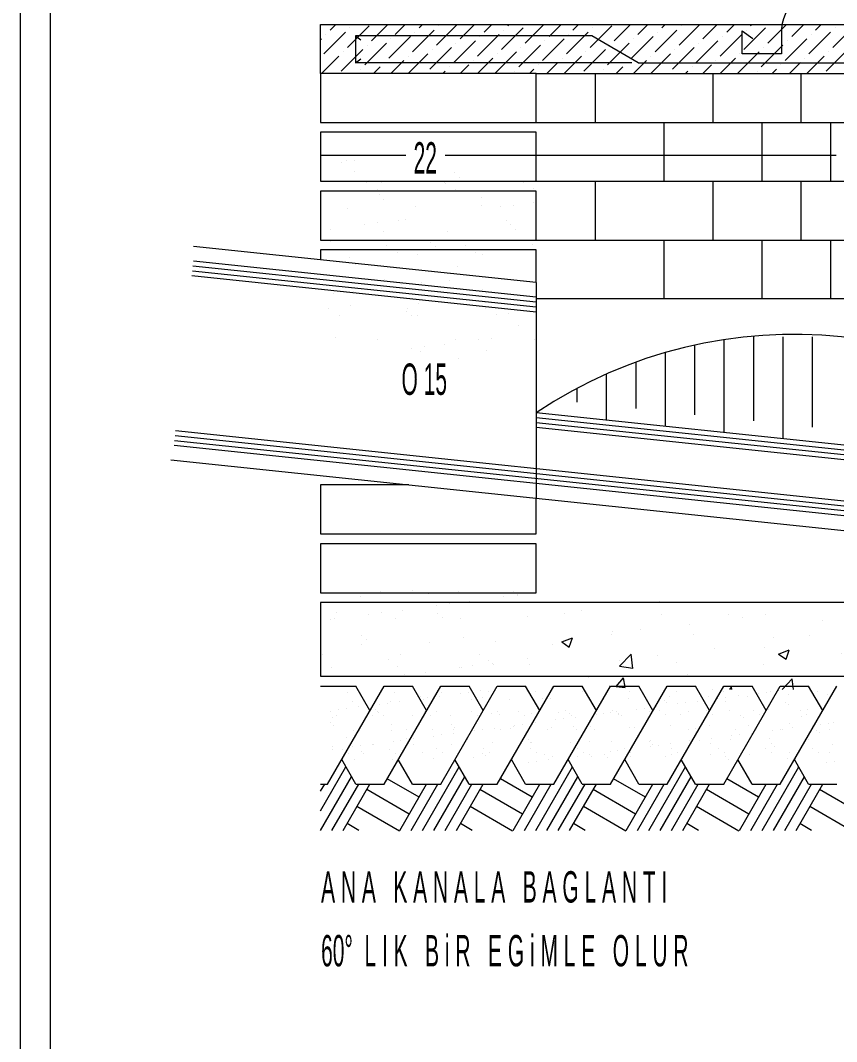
# Model space of a CAD drawing. Header units: millimetres. Extents: x 35860 to 71103, y -11298 to -8385.
# Drawn here: x 67960 to 68366, y -10790 to -10282 of the extents above; entities that cross this region are included whole.
import ezdxf

# ---------------------------------------------------------------- set-up
doc = ezdxf.new("R2010")
doc.units = ezdxf.units.MM
doc.header["$MEASUREMENT"] = 0
doc.layers.get('0').update_dxf_attribs({"lineweight": 15})
doc.layers.add('02', color=2, linetype='Continuous', lineweight=20)

# ---------------------------------------------------------------- blocks, each defined once
blk = doc.blocks.new('*X544')
at = {"color": 0}
for p, q in [((154.5287, 80.1928), (154.5287, 80.1928)), ((153.0771, 80.1817), (153.0771, 80.1817)), ((153.1298, 80.167), (153.1298, 80.167)), ((153.264, 80.1821), (153.264, 80.1821)), ((153.3652, 80.1556), (153.3652, 80.1556)), ((153.3698, 80.165), (153.3698, 80.165)), ((153.3809, 80.1548), (153.3809, 80.1548)), ((153.3965, 80.1598), (153.3965, 80.1598)), ((153.4452, 80.1662), (153.4452, 80.1662)), ((153.4508, 80.1824), (153.4508, 80.1824)), ((153.5267, 80.1769), (153.5267, 80.1769)), ((153.558, 80.181), (153.558, 80.181)), ((153.5695, 80.152), (153.5695, 80.152)), ((153.6067, 80.1874), (153.6067, 80.1874)), ((153.6135, 80.1597), (153.6135, 80.1597)), ((153.6377, 80.1828), (153.6377, 80.1828)), ((153.723, 80.1513), (153.723, 80.1513)), ((153.8245, 80.1831), (153.8245, 80.1831)), ((153.8536, 80.1576), (153.8536, 80.1576)), ((153.8851, 80.1571), (153.8851, 80.1571)), ((154.0114, 80.1834), (154.0114, 80.1834)), ((154.0421, 80.1591), (154.0421, 80.1591)), ((154.0972, 80.1523), (154.0972, 80.1523)), ((154.1956, 80.1584), (154.1956, 80.1584)), ((154.1982, 80.1838), (154.1982, 80.1838)), ((154.3577, 80.1642), (154.3577, 80.1642)), ((154.3851, 80.1841), (154.3851, 80.1841)), ((154.5147, 80.1662), (154.5147, 80.1662)), ((154.5511, 80.1564), (154.5511, 80.1564)), ((154.5719, 80.1845), (154.5719, 80.1845)), ((154.5823, 80.1605), (154.5823, 80.1605)), ((154.6311, 80.1669), (154.6311, 80.1669)), ((154.6682, 80.1655), (154.6682, 80.1655)), ((154.7126, 80.1777), (154.7126, 80.1777)), ((154.7438, 80.1818), (154.7438, 80.1818)), ((154.7588, 80.1848), (154.7588, 80.1848)), ((154.7926, 80.1882), (154.7926, 80.1882)), ((154.8303, 80.1713), (154.8303, 80.1713)), ((154.9456, 80.1851), (154.9456, 80.1851)), ((154.9873, 80.1733), (154.9873, 80.1733)), ((155.0124, 80.1854), (155.0124, 80.1854)), ((153.0422, 80.1131), (153.0422, 80.1131)), ((153.0734, 80.1172), (153.0734, 80.1172)), ((153.097, 80.1449), (153.097, 80.1449)), ((153.1222, 80.1237), (153.1222, 80.1237)), ((153.1895, 80.1123), (153.1895, 80.1123)), ((153.2037, 80.1344), (153.2037, 80.1344)), ((153.235, 80.1385), (153.235, 80.1385)), ((153.2504, 80.1442), (153.2504, 80.1442)), ((153.2837, 80.1449), (153.2837, 80.1449)), ((153.4125, 80.15), (153.4125, 80.15)), ((153.8646, 80.1475), (153.8646, 80.1475)), ((154.2281, 80.1139), (154.2281, 80.1139)), ((154.2593, 80.118), (154.2593, 80.118)), ((154.3081, 80.1244), (154.3081, 80.1244)), ((154.3373, 80.1502), (154.3373, 80.1502)), ((154.3483, 80.1401), (154.3483, 80.1401)), ((154.3896, 80.1352), (154.3896, 80.1352)), ((154.4208, 80.1393), (154.4208, 80.1393)), ((154.4696, 80.1457), (154.4696, 80.1457)), ((154.5809, 80.1449), (154.5809, 80.1449)), ((154.7529, 80.112), (154.7529, 80.112)), ((154.821, 80.1429), (154.821, 80.1429)), ((154.832, 80.1327), (154.832, 80.1327)), ((154.9064, 80.1112), (154.9064, 80.1112)), ((153.0092, 80.1056), (153.0092, 80.1056)), ((153.016, 80.0828), (153.016, 80.0828)), ((153.0345, 80.0895), (153.0345, 80.0895)), ((153.1781, 80.0886), (153.1781, 80.0886)), ((153.196, 80.106), (153.196, 80.106)), ((153.2005, 80.1022), (153.2005, 80.1022)), ((153.2213, 80.0899), (153.2213, 80.0899)), ((153.3351, 80.0906), (153.3351, 80.0906)), ((153.3829, 80.1063), (153.3829, 80.1063)), ((153.4082, 80.0902), (153.4082, 80.0902)), ((153.4331, 80.107), (153.4331, 80.107)), ((153.4886, 80.0899), (153.4886, 80.0899)), ((153.5697, 80.1067), (153.5697, 80.1067)), ((153.595, 80.0905), (153.595, 80.0905)), ((153.6507, 80.0957), (153.6507, 80.0957)), ((153.6732, 80.1049), (153.6732, 80.1049)), ((153.6842, 80.0948), (153.6842, 80.0948)), ((153.7566, 80.107), (153.7566, 80.107)), ((153.7819, 80.0909), (153.7819, 80.0909)), ((153.8077, 80.0977), (153.8077, 80.0977)), ((153.9051, 80.0714), (153.9051, 80.0714)), ((153.9168, 80.0996), (153.9168, 80.0996)), ((153.9363, 80.0755), (153.9363, 80.0755)), ((153.9434, 80.1073), (153.9434, 80.1073)), ((153.9612, 80.097), (153.9612, 80.097)), ((153.9687, 80.0912), (153.9687, 80.0912)), ((153.9851, 80.0819), (153.9851, 80.0819)), ((154.0666, 80.0926), (154.0666, 80.0926)), ((154.0978, 80.0967), (154.0978, 80.0967)), ((154.1233, 80.1029), (154.1233, 80.1029)), ((154.1303, 80.1077), (154.1303, 80.1077)), ((154.1466, 80.1032), (154.1466, 80.1032)), ((154.1556, 80.0916), (154.1556, 80.0916)), ((154.1569, 80.0976), (154.1569, 80.0976)), ((154.168, 80.0874), (154.168, 80.0874)), ((154.2803, 80.1049), (154.2803, 80.1049)), ((154.3171, 80.108), (154.3171, 80.108)), ((154.3424, 80.0919), (154.3424, 80.0919)), ((154.4005, 80.0923), (154.4005, 80.0923)), ((154.4338, 80.1041), (154.4338, 80.1041)), ((154.504, 80.1084), (154.504, 80.1084)), ((154.5293, 80.0922), (154.5293, 80.0922)), ((154.5959, 80.11), (154.5959, 80.11)), ((154.6406, 80.0902), (154.6406, 80.0902)), ((154.6517, 80.0801), (154.6517, 80.0801)), ((154.6908, 80.1087), (154.6908, 80.1087)), ((154.7161, 80.0926), (154.7161, 80.0926)), ((154.8777, 80.109), (154.8777, 80.109)), ((154.8842, 80.0849), (154.8842, 80.0849)), ((154.903, 80.0929), (154.903, 80.0929)), ((153.0091, 80.0597), (153.0091, 80.0597)), ((153.0202, 80.0495), (153.0202, 80.0495)), ((153.1007, 80.0293), (153.1007, 80.0293)), ((153.1256, 80.0315), (153.1256, 80.0315)), ((153.2527, 80.0543), (153.2527, 80.0543)), ((153.3124, 80.0318), (153.3124, 80.0318)), ((153.4163, 80.0344), (153.4163, 80.0344)), ((153.4928, 80.0523), (153.4928, 80.0523)), ((153.4993, 80.0322), (153.4993, 80.0322)), ((153.5039, 80.0421), (153.5039, 80.0421)), ((153.5733, 80.0364), (153.5733, 80.0364)), ((153.6133, 80.033), (153.6133, 80.033)), ((153.6621, 80.0394), (153.6621, 80.0394)), ((153.6861, 80.0325), (153.6861, 80.0325)), ((153.7268, 80.0357), (153.7268, 80.0357)), ((153.7364, 80.047), (153.7364, 80.047)), ((153.7436, 80.0501), (153.7436, 80.0501)), ((153.7748, 80.0542), (153.7748, 80.0542)), ((153.8236, 80.0606), (153.8236, 80.0606)), ((153.873, 80.0329), (153.873, 80.0329)), ((153.8889, 80.0415), (153.8889, 80.0415)), ((153.9765, 80.0449), (153.9765, 80.0449)), ((153.9876, 80.0348), (153.9876, 80.0348)), ((154.0459, 80.0435), (154.0459, 80.0435)), ((154.0598, 80.0332), (154.0598, 80.0332)), ((154.1994, 80.0428), (154.1994, 80.0428)), ((154.2202, 80.0396), (154.2202, 80.0396)), ((154.2467, 80.0335), (154.2467, 80.0335)), ((154.3615, 80.0486), (154.3615, 80.0486)), ((154.4335, 80.0339), (154.4335, 80.0339)), ((154.4602, 80.0375), (154.4602, 80.0375)), ((154.5185, 80.0506), (154.5185, 80.0506)), ((154.6204, 80.0342), (154.6204, 80.0342)), ((154.672, 80.0499), (154.672, 80.0499)), ((154.7039, 80.0322), (154.7039, 80.0322)), ((154.7679, 80.0296), (154.7679, 80.0296)), ((154.7992, 80.0337), (154.7992, 80.0337)), ((154.8072, 80.0345), (154.8072, 80.0345)), ((154.8341, 80.0557), (154.8341, 80.0557)), ((154.8479, 80.0401), (154.8479, 80.0401)), ((154.9294, 80.0509), (154.9294, 80.0509)), ((154.944, 80.0302), (154.944, 80.0302)), ((154.9607, 80.055), (154.9607, 80.055)), ((154.9911, 80.0577), (154.9911, 80.0577)), ((154.9941, 80.0349), (154.9941, 80.0349)), ((155.0094, 80.0614), (155.0094, 80.0614)), ((153.0724, 80.0017), (153.0724, 80.0017)), ((153.2542, 80.0285), (153.2542, 80.0285)), ((153.2903, 79.9904), (153.2903, 79.9904)), ((153.3125, 79.9996), (153.3125, 79.9996)), ((153.3235, 79.9895), (153.3235, 79.9895)), ((153.3391, 79.9968), (153.3391, 79.9968)), ((153.4205, 80.0076), (153.4205, 80.0076)), ((153.4518, 80.0117), (153.4518, 80.0117)), ((153.5006, 80.0181), (153.5006, 80.0181)), ((153.5561, 79.9943), (153.5561, 79.9943)), ((153.5821, 80.0288), (153.5821, 80.0288)), ((153.7962, 79.9923), (153.7962, 79.9923)), ((154.2841, 79.9892), (154.2841, 79.9892)), ((154.4376, 79.9885), (154.4376, 79.9885)), ((154.4713, 80.0274), (154.4713, 80.0274)), ((154.4761, 79.9912), (154.4761, 79.9912)), ((154.5249, 79.9976), (154.5249, 79.9976)), ((154.5996, 79.9943), (154.5996, 79.9943)), ((154.6064, 80.0083), (154.6064, 80.0083)), ((154.6376, 80.0125), (154.6376, 80.0125)), ((154.6864, 80.0189), (154.6864, 80.0189)), ((154.7567, 79.9964), (154.7567, 79.9964)), ((154.9102, 79.9956), (154.9102, 79.9956)), ((154.955, 80.02), (154.955, 80.02)), ((153.016, 79.9543), (153.016, 79.9543)), ((153.0198, 79.9672), (153.0198, 79.9672)), ((153.0576, 79.9554), (153.0576, 79.9554)), ((153.0975, 79.9651), (153.0975, 79.9651)), ((153.1288, 79.9692), (153.1288, 79.9692)), ((153.1775, 79.9756), (153.1775, 79.9756)), ((153.1819, 79.973), (153.1819, 79.973)), ((153.2445, 79.9557), (153.2445, 79.9557)), ((153.259, 79.9863), (153.259, 79.9863)), ((153.3389, 79.975), (153.3389, 79.975)), ((153.4313, 79.9561), (153.4313, 79.9561)), ((153.4924, 79.9743), (153.4924, 79.9743)), ((153.6182, 79.9564), (153.6182, 79.9564)), ((153.6545, 79.9801), (153.6545, 79.9801)), ((153.805, 79.9568), (153.805, 79.9568)), ((153.8072, 79.9821), (153.8072, 79.9821)), ((153.8115, 79.9821), (153.8115, 79.9821)), ((153.965, 79.9814), (153.965, 79.9814)), ((153.9919, 79.9571), (153.9919, 79.9571)), ((154.0398, 79.9869), (154.0398, 79.9869)), ((154.1271, 79.9872), (154.1271, 79.9872)), ((154.1531, 79.9487), (154.1531, 79.9487)), ((154.1787, 79.9574), (154.1787, 79.9574)), ((154.2019, 79.9551), (154.2019, 79.9551)), ((154.2799, 79.9849), (154.2799, 79.9849)), ((154.2834, 79.9658), (154.2834, 79.9658)), ((154.2909, 79.9748), (154.2909, 79.9748)), ((154.3146, 79.9699), (154.3146, 79.9699)), ((154.3634, 79.9764), (154.3634, 79.9764)), ((154.3656, 79.9578), (154.3656, 79.9578)), ((154.4449, 79.9871), (154.4449, 79.9871)), ((154.5235, 79.9796), (154.5235, 79.9796)), ((154.5524, 79.9581), (154.5524, 79.9581)), ((154.7393, 79.9584), (154.7393, 79.9584)), ((154.7636, 79.9775), (154.7636, 79.9775)), ((154.7747, 79.9674), (154.7747, 79.9674)), ((154.9261, 79.9588), (154.9261, 79.9588)), ((155.0072, 79.9722), (155.0072, 79.9722)), ((153.0829, 79.9393), (153.0829, 79.9393)), ((153.1045, 79.9137), (153.1045, 79.9137)), ((153.1321, 79.947), (153.1321, 79.947)), ((153.1431, 79.9368), (153.1431, 79.9368)), ((153.258, 79.9129), (153.258, 79.9129)), ((153.2698, 79.9396), (153.2698, 79.9396)), ((153.3757, 79.9417), (153.3757, 79.9417)), ((153.4201, 79.9188), (153.4201, 79.9188)), ((153.4566, 79.94), (153.4566, 79.94)), ((153.5771, 79.9208), (153.5771, 79.9208)), ((153.6158, 79.9396), (153.6158, 79.9396)), ((153.6269, 79.9295), (153.6269, 79.9295)), ((153.6435, 79.9403), (153.6435, 79.9403)), ((153.7306, 79.92), (153.7306, 79.92)), ((153.8303, 79.9406), (153.8303, 79.9406)), ((153.8594, 79.9343), (153.8594, 79.9343)), ((153.8789, 79.9126), (153.8789, 79.9126)), ((153.8926, 79.9259), (153.8926, 79.9259)), ((153.9604, 79.9233), (153.9604, 79.9233)), ((153.9916, 79.9274), (153.9916, 79.9274)), ((154.0172, 79.941), (154.0172, 79.941)), ((154.0404, 79.9338), (154.0404, 79.9338)), ((154.0497, 79.9279), (154.0497, 79.9279)), ((154.0995, 79.9322), (154.0995, 79.9322)), ((154.1106, 79.9221), (154.1106, 79.9221)), ((154.1219, 79.9446), (154.1219, 79.9446)), ((154.2032, 79.9272), (154.2032, 79.9272)), ((154.204, 79.9413), (154.204, 79.9413)), ((154.3431, 79.9269), (154.3431, 79.9269)), ((154.3652, 79.933), (154.3652, 79.933)), ((154.3909, 79.9417), (154.3909, 79.9417)), ((154.5223, 79.935), (154.5223, 79.935)), ((154.5777, 79.942), (154.5777, 79.942)), ((154.5832, 79.9249), (154.5832, 79.9249)), ((154.5943, 79.9147), (154.5943, 79.9147)), ((154.6758, 79.9343), (154.6758, 79.9343)), ((154.7646, 79.9423), (154.7646, 79.9423)), ((154.8269, 79.9196), (154.8269, 79.9196)), ((154.8378, 79.9401), (154.8378, 79.9401)), ((154.9514, 79.9427), (154.9514, 79.9427)), ((154.9949, 79.9421), (154.9949, 79.9421)), ((153.7989, 79.902), (153.7989, 79.902)), ((153.8301, 79.9061), (153.8301, 79.9061)), ((154.9847, 79.9028), (154.9847, 79.9028)), ((155.016, 79.9069), (155.016, 79.9069))]:
    blk.add_line(p, q, dxfattribs=at)
blk = doc.blocks.new('*X543')
at = {"color": 0}
for p, q in [((153.0545, 82.2896), (153.0545, 82.2896)), ((153.0719, 82.2983), (153.0719, 82.2983)), ((153.1065, 82.2965), (153.1065, 82.2965)), ((153.1036, 82.2526), (153.1036, 82.2526)), ((153.5037, 82.2492), (153.5037, 82.2492)), ((153.5222, 82.2323), (153.5222, 82.2323)), ((153.1535, 82.2107), (153.1535, 82.2107)), ((153.1957, 82.1838), (153.1957, 82.1838)), ((153.213, 82.2091), (153.213, 82.2091)), ((153.465, 82.2112), (153.465, 82.2112)), ((153.4688, 82.2079), (153.4688, 82.2079)), ((153.5071, 82.1844), (153.5071, 82.1844)), ((153.7389, 82.2176), (153.7389, 82.2176)), ((153.7764, 82.2118), (153.7764, 82.2118)), ((153.8185, 82.1849), (153.8185, 82.1849)), ((153.2031, 82.1614), (153.2031, 82.1614)), ((153.2216, 82.1445), (153.2216, 82.1445)), ((153.6092, 82.1526), (153.6092, 82.1526)), ((153.0781, 82.1056), (153.0781, 82.1056)), ((153.3482, 82.1154), (153.3482, 82.1154)), ((153.61, 82.1187), (153.61, 82.1187)), ((153.685, 82.1137), (153.685, 82.1137)), ((153.7371, 82.1206), (153.7371, 82.1206)), ((153.8184, 82.1313), (153.8184, 82.1313)), ((153.3086, 82.0648), (153.3086, 82.0648)), ((153.7087, 82.0614), (153.7087, 82.0614)), ((153.0108, 82.025), (153.0108, 82.025)), ((153.1467, 82.0428), (153.1467, 82.0428)), ((153.1987, 82.0497), (153.1987, 82.0497)), ((153.28, 82.0604), (153.28, 82.0604)), ((153.7271, 82.0445), (153.7271, 82.0445)), ((153.7452, 82.0249), (153.7452, 82.0249)), ((153.2193, 82.0164), (153.2193, 82.0164)), ((153.4751, 82.0152), (153.4751, 82.0152)), ((153.008, 81.9771), (153.008, 81.9771)), ((153.2343, 81.9603), (153.2343, 81.9603)), ((153.4081, 81.9736), (153.4081, 81.9736)), ((153.4265, 81.9567), (153.4265, 81.9567)), ((153.5457, 81.9608), (153.5457, 81.9608)), ((153.8141, 81.9648), (153.8141, 81.9648)), ((153.0844, 81.9129), (153.0844, 81.9129)), ((153.2765, 81.9334), (153.2765, 81.9334)), ((153.3545, 81.9227), (153.3545, 81.9227)), ((153.5879, 81.934), (153.5879, 81.934)), ((153.6163, 81.926), (153.6163, 81.926)), ((153.1075, 81.8859), (153.1075, 81.8859)), ((153.5135, 81.877), (153.5135, 81.877)), ((153.2256, 81.8238), (153.2256, 81.8238)), ((153.4814, 81.8225), (153.4814, 81.8225)), ((153.103, 81.7782), (153.103, 81.7782)), ((153.2129, 81.7892), (153.2129, 81.7892)), ((153.2389, 81.7961), (153.2389, 81.7961)), ((153.2909, 81.8029), (153.2909, 81.8029)), ((153.3722, 81.8136), (153.3722, 81.8136)), ((153.6131, 81.7858), (153.6131, 81.7858)), ((153.0217, 81.7675), (153.0217, 81.7675)), ((153.6315, 81.7689), (153.6315, 81.7689)), ((153.0036, 81.7093), (153.0036, 81.7093)), ((153.0907, 81.7203), (153.0907, 81.7203)), ((153.3124, 81.698), (153.3124, 81.698)), ((153.3151, 81.7098), (153.3151, 81.7098)), ((153.3608, 81.73), (153.3608, 81.73)), ((153.6226, 81.7333), (153.6226, 81.7333)), ((153.6265, 81.7104), (153.6265, 81.7104)), ((153.0458, 81.6824), (153.0458, 81.6824)), ((153.3309, 81.6812), (153.3309, 81.6812)), ((153.3572, 81.683), (153.3572, 81.683)), ((153.6686, 81.6836), (153.6686, 81.6836)), ((153.7185, 81.6892), (153.7185, 81.6892)), ((153.7578, 81.6396), (153.7578, 81.6396)), ((153.0303, 81.5934), (153.0303, 81.5934)), ((153.1976, 81.5857), (153.1976, 81.5857)), ((153.509, 81.5863), (153.509, 81.5863)), ((153.6002, 81.5847), (153.6002, 81.5847)), ((153.6523, 81.5916), (153.6523, 81.5916)), ((153.8205, 81.5868), (153.8205, 81.5868)), ((153.3311, 81.5493), (153.3311, 81.5493)), ((153.3671, 81.5373), (153.3671, 81.5373)), ((153.3831, 81.5561), (153.3831, 81.5561)), ((153.4644, 81.5668), (153.4644, 81.5668)), ((153.6289, 81.5406), (153.6289, 81.5406)), ((153.5174, 81.5102), (153.5174, 81.5102)), ((153.1285, 80.5642), (153.1285, 80.5642)), ((153.2093, 80.5835), (153.2093, 80.5835)), ((153.3359, 80.5869), (153.3359, 80.5869)), ((153.3986, 80.5739), (153.3986, 80.5739)), ((153.5207, 80.5841), (153.5207, 80.5841)), ((153.6604, 80.5772), (153.6604, 80.5772)), ((153.6998, 80.5622), (153.6998, 80.5622)), ((153.736, 80.5834), (153.736, 80.5834)), ((153.7519, 80.569), (153.7519, 80.569)), ((153.7545, 80.5665), (153.7545, 80.5665)), ((153.4307, 80.5267), (153.4307, 80.5267)), ((153.4827, 80.5336), (153.4827, 80.5336)), ((153.564, 80.5443), (153.564, 80.5443)), ((153.0353, 80.4991), (153.0353, 80.4991)), ((153.1615, 80.4913), (153.1615, 80.4913)), ((153.2135, 80.4982), (153.2135, 80.4982)), ((153.2948, 80.5089), (153.2948, 80.5089)), ((153.4354, 80.4957), (153.4354, 80.4957)), ((153.4539, 80.4788), (153.4539, 80.4788)), ((153.7956, 80.4835), (153.7956, 80.4835)), ((153.008, 80.4716), (153.008, 80.4716)), ((153.0257, 80.4734), (153.0257, 80.4734)), ((153.2697, 80.475), (153.2697, 80.475)), ((153.5255, 80.4737), (153.5255, 80.4737)), ((153.1348, 80.4079), (153.1348, 80.4079)), ((153.5409, 80.3991), (153.5409, 80.3991)), ((153.1348, 80.3715), (153.1348, 80.3715)), ((153.1532, 80.391), (153.1532, 80.391)), ((153.4049, 80.3812), (153.4049, 80.3812)), ((153.6667, 80.3846), (153.6667, 80.3846)), ((152.9786, 80.3325), (152.9786, 80.3325)), ((153.29, 80.3331), (153.29, 80.3331)), ((153.6014, 80.3337), (153.6014, 80.3337)), ((153.792, 80.3154), (153.792, 80.3154)), ((153.0143, 80.279), (153.0143, 80.279)), ((153.2402, 80.3113), (153.2402, 80.3113)), ((153.276, 80.2823), (153.276, 80.2823)), ((153.5229, 80.28), (153.5229, 80.28)), ((153.5318, 80.2811), (153.5318, 80.2811)), ((153.5749, 80.2868), (153.5749, 80.2868)), ((153.6404, 80.3079), (153.6404, 80.3079)), ((153.6562, 80.2975), (153.6562, 80.2975)), ((153.6588, 80.291), (153.6588, 80.291)), ((153.8019, 80.2908), (153.8019, 80.2908)), ((153.2537, 80.2445), (153.2537, 80.2445)), ((153.3057, 80.2514), (153.3057, 80.2514)), ((153.387, 80.2621), (153.387, 80.2621))]:
    blk.add_line(p, q, dxfattribs=at)
blk = doc.blocks.new('*X542')
at = {"color": 0}
for p, q in [((3.76, -68.72), (5.97, -66.51)), ((4.42, -66.29), (4.99, -65.72)), ((6.19, -68.06), (8.4, -65.85)), ((6.41, -66.07), (6.41, -66.07)), ((8.62, -67.4), (10.3, -65.72)), ((11.05, -66.73), (12.06, -65.72)), ((12.82, -68.5), (15.03, -66.29)), ((13.04, -66.51), (13.04, -66.51)), ((13.48, -66.07), (13.83, -65.72)), ((15.25, -67.84), (17.37, -65.72)), ((15.47, -65.85), (15.47, -65.85)), ((17.68, -67.18), (19.13, -65.72)), ((20.11, -66.51), (20.9, -65.72)), ((21.88, -68.28), (24.09, -66.07)), ((22.1, -66.29), (22.1, -66.29)), ((22.54, -65.85), (22.67, -65.72)), ((24.31, -67.62), (26.21, -65.72)), ((26.74, -66.95), (27.97, -65.72)), ((28.51, -68.72), (30.71, -66.51)), ((29.17, -66.29), (29.74, -65.72)), ((30.94, -68.06), (33.15, -65.85)), ((31.16, -66.07), (31.16, -66.07)), ((33.37, -67.4), (35.04, -65.72)), ((35.8, -66.73), (36.81, -65.72)), ((37.57, -68.5), (39.77, -66.29)), ((37.79, -66.51), (37.79, -66.51)), ((38.23, -66.07), (38.58, -65.72)), ((40, -67.84), (42.12, -65.72)), ((40.22, -65.85), (40.22, -65.85)), ((42.43, -67.18), (43.88, -65.72)), ((44.86, -66.51), (45.65, -65.72)), ((46.62, -68.28), (48.83, -66.07)), ((46.85, -66.29), (46.85, -66.29)), ((47.29, -65.85), (47.42, -65.72)), ((49.06, -67.62), (50.95, -65.72)), ((51.49, -66.95), (52.72, -65.72)), ((53.25, -68.72), (55.46, -66.51)), ((53.92, -66.29), (54.49, -65.72)), ((55.68, -68.06), (57.89, -65.85)), ((55.91, -66.07), (55.91, -66.07)), ((3.43, -67.28), (3.54, -67.18)), ((3.98, -66.73), (3.98, -66.73)), ((7.95, -69.83), (10.16, -67.62)), ((10.39, -69.16), (12.6, -66.95)), ((10.61, -67.18), (10.61, -67.18)), ((17.01, -69.61), (19.22, -67.4)), ((17.24, -67.62), (17.24, -67.62)), ((19.45, -68.94), (21.66, -66.73)), ((19.67, -66.95), (19.67, -66.95)), ((26.07, -69.38), (28.28, -67.18)), ((26.3, -67.4), (26.3, -67.4)), ((28.73, -66.73), (28.73, -66.73)), ((32.7, -69.83), (34.91, -67.62)), ((35.13, -69.16), (37.34, -66.95)), ((35.36, -67.18), (35.36, -67.18)), ((41.76, -69.61), (43.97, -67.4)), ((41.98, -67.62), (41.98, -67.62)), ((44.19, -68.94), (46.4, -66.73)), ((44.42, -66.95), (44.42, -66.95)), ((50.82, -69.38), (53.03, -67.18)), ((51.04, -67.4), (51.04, -67.4)), ((53.47, -66.73), (53.47, -66.73)), ((5.52, -70.49), (7.73, -68.28)), ((5.75, -68.5), (5.75, -68.5)), ((8.18, -67.84), (8.18, -67.84)), ((12.37, -70.72), (14.36, -68.72)), ((14.58, -70.27), (16.79, -68.06)), ((14.81, -68.28), (14.81, -68.28)), ((21.21, -70.71), (23.42, -68.5)), ((21.43, -68.72), (21.43, -68.72)), ((23.64, -70.05), (25.85, -67.84)), ((23.86, -68.06), (23.86, -68.06)), ((30.27, -70.49), (32.48, -68.28)), ((30.49, -68.5), (30.49, -68.5)), ((32.92, -67.84), (32.92, -67.84)), ((37.12, -70.72), (39.11, -68.72)), ((39.33, -70.27), (41.54, -68.06)), ((39.55, -68.28), (39.55, -68.28)), ((45.96, -70.71), (48.17, -68.5)), ((46.18, -68.72), (46.18, -68.72)), ((48.39, -70.05), (50.6, -67.84)), ((48.61, -68.06), (48.61, -68.06)), ((55.02, -70.49), (57.23, -68.28)), ((55.24, -68.5), (55.24, -68.5)), ((3.53, -70.72), (5.3, -68.94)), ((9.94, -69.61), (9.94, -69.61)), ((10.6, -70.72), (11.93, -69.38)), ((12.37, -68.94), (12.37, -68.94)), ((19, -69.38), (19, -69.38)), ((19.44, -70.72), (20.99, -69.16)), ((26.51, -70.72), (27.62, -69.61)), ((28.06, -69.16), (28.06, -69.16)), ((28.28, -70.72), (30.05, -68.94)), ((34.69, -69.61), (34.69, -69.61)), ((35.35, -70.72), (36.68, -69.38)), ((37.12, -68.94), (37.12, -68.94)), ((43.75, -69.38), (43.75, -69.38)), ((44.19, -70.72), (45.74, -69.16)), ((51.26, -70.72), (52.37, -69.61)), ((52.81, -69.16), (52.81, -69.16)), ((53.03, -70.72), (54.8, -68.94)), ((7.06, -70.72), (7.07, -70.71)), ((7.51, -70.27), (7.51, -70.27)), ((8.83, -70.72), (9.5, -70.05)), ((14.14, -70.71), (14.14, -70.71)), ((15.9, -70.72), (16.13, -70.49)), ((16.57, -70.05), (16.57, -70.05)), ((17.67, -70.72), (18.56, -69.83)), ((23.2, -70.49), (23.2, -70.49)), ((24.74, -70.72), (25.19, -70.27)), ((25.63, -69.83), (25.63, -69.83)), ((31.81, -70.72), (31.82, -70.71)), ((32.26, -70.27), (32.26, -70.27)), ((33.58, -70.72), (34.25, -70.05)), ((38.89, -70.71), (38.89, -70.71)), ((40.65, -70.72), (40.88, -70.49)), ((41.32, -70.05), (41.32, -70.05)), ((42.42, -70.72), (43.31, -69.83)), ((47.95, -70.49), (47.95, -70.49)), ((49.49, -70.72), (49.94, -70.27)), ((50.38, -69.83), (50.38, -69.83))]:
    blk.add_line(p, q, dxfattribs=at)
blk = doc.blocks.new('*X541')
at = {"color": 0}
for p, q in [((154.3181, 80.5432), (154.3181, 80.5432)), ((153.9392, 80.4933), (153.9392, 80.4933)), ((154.0068, 80.5061), (154.0068, 80.5061)), ((154.3271, 80.4926), (154.3271, 80.4926)), ((154.5928, 80.4919), (154.5928, 80.4919)), ((154.6474, 80.479), (154.6474, 80.479)), ((154.7396, 80.4907), (154.7396, 80.4907)), ((154.4366, 80.4523), (154.4366, 80.4523)), ((154.9677, 80.4655), (154.9677, 80.4655)), ((155.288, 80.452), (155.288, 80.452)), ((153.93, 80.3819), (153.972, 80.3981)), ((153.9599, 80.3617), (153.972, 80.3979)), ((154.1285, 80.4101), (154.1285, 80.4101)), ((154.1333, 80.4255), (154.1333, 80.4255)), ((154.2429, 80.4318), (154.2429, 80.4318)), ((154.4536, 80.412), (154.4536, 80.412)), ((154.7739, 80.3984), (154.7739, 80.3984)), ((154.9167, 80.4061), (154.9167, 80.4061)), ((155.0669, 80.4259), (155.0669, 80.4259)), ((155.0865, 80.4202), (155.0865, 80.4202)), ((153.893, 80.3717), (153.893, 80.3717)), ((153.93, 80.3819), (153.9598, 80.3618)), ((154.5377, 80.3562), (154.5377, 80.3562)), ((154.7366, 80.3601), (154.7366, 80.3601)), ((155.0942, 80.3849), (155.0942, 80.3849)), ((155.352, 80.3782), (155.352, 80.3782)), ((155.4145, 80.3714), (155.4145, 80.3714)), ((155.7348, 80.3578), (155.7348, 80.3578)), ((154.1597, 80.2853), (154.2065, 80.334)), ((154.2132, 80.2769), (154.2065, 80.3339)), ((154.3105, 80.3263), (154.3105, 80.3263)), ((154.7922, 80.3339), (154.8342, 80.35)), ((154.7922, 80.3339), (154.8221, 80.3138)), ((154.8221, 80.3136), (154.8343, 80.3499)), ((155.044, 80.336), (155.044, 80.336)), ((155.8926, 80.3188), (155.8926, 80.3188)), ((156.0154, 80.3303), (156.0154, 80.3303)), ((156.0551, 80.3443), (156.0551, 80.3443)), ((154.1597, 80.2853), (154.2131, 80.2771)), ((154.1603, 80.3065), (154.1603, 80.3065)), ((154.3866, 80.3), (154.3866, 80.3)), ((154.7323, 80.291), (154.7323, 80.291)), ((155.6545, 80.2858), (155.6965, 80.302)), ((155.6545, 80.2858), (155.6844, 80.2657)), ((155.6654, 80.2888), (155.6654, 80.2888)), ((155.6844, 80.2656), (155.6966, 80.3018)), ((154.0367, 80.24), (154.0367, 80.24)), ((154.1462, 80.2047), (154.1751, 80.2391)), ((154.1821, 80.2014), (154.1752, 80.239)), ((154.4293, 80.2526), (154.4293, 80.2526)), ((154.807, 80.1933), (154.8468, 80.2347)), ((154.8517, 80.1933), (154.8469, 80.2346)), ((155.5152, 80.2691), (155.5152, 80.2691)), ((155.6655, 80.2703), (155.6655, 80.2703)), ((155.9594, 80.2619), (155.9594, 80.2619)), ((153.8874, 80.2011), (153.8874, 80.2011)), ((154.1212, 80.2103), (154.1212, 80.2103)), ((154.1462, 80.2045), (154.182, 80.2013)), ((154.5986, 80.1933), (154.6055, 80.2015)), ((154.607, 80.1933), (154.6055, 80.2014)), ((155.1363, 80.2192), (155.1363, 80.2192)), ((155.3156, 80.2102), (155.3156, 80.2102)), ((155.6478, 80.2169), (155.6478, 80.2169))]:
    blk.add_line(p, q, dxfattribs=at)

msp = doc.modelspace()

# ---------------------------------------------------------------- linework, layer by layer
at = {"layer": '02'}
for p, q in [((68109.41, -10283.72), (68616.41, -10283.72)), ((68109.41, -10308.1), (68109.41, -10283.72)), ((68319.07, -10286.88), (68324.39, -10290.76)), ((68319.07, -10298.35), (68319.07, -10286.88)), ((68244.24, -10289.44), (68126.77, -10289.44)), ((68126.77, -10289.44), (68129.43, -10291.38)), ((68126.77, -10289.44), (68126.77, -10302.81)), ((68267.41, -10302.81), (68244.24, -10289.44)), ((68338.54, -10288.18), (68338.54, -10298.35)), ((68126.77, -10302.81), (68129.43, -10300.87)), ((68264.2, -10302.81), (68126.77, -10302.81)), ((68267.41, -10302.81), (68458.42, -10302.81)), ((68338.54, -10298.35), (68319.07, -10298.35)), ((68216.66, -10308.1), (68509.16, -10308.1)), ((68245.91, -10308.1), (68245.91, -10332.47)), ((68304.41, -10308.1), (68304.41, -10332.47)), ((68348.29, -10308.1), (68348.29, -10332.47)), ((68216.66, -10332.47), (68509.16, -10332.47)), ((68280.04, -10332.47), (68280.04, -10361.72)), ((68328.79, -10332.47), (68328.79, -10361.72)), ((68362.91, -10332.47), (68362.91, -10361.72)), ((68151.85, -10348.95), (68109.41, -10348.95)), ((68365.81, -10348.95), (68171.37, -10348.95)), ((68216.66, -10361.72), (68509.16, -10361.72)), ((68245.91, -10361.72), (68245.91, -10390.97)), ((68304.41, -10361.72), (68304.41, -10390.97)), ((68348.29, -10361.72), (68348.29, -10390.97)), ((68216.66, -10412.11), (68046.19, -10394.2)), ((68216.66, -10390.97), (68509.16, -10390.97)), ((68280.04, -10390.97), (68280.04, -10420.22)), ((68328.79, -10390.97), (68328.79, -10420.22)), ((68362.91, -10390.97), (68362.91, -10420.22)), ((68216.66, -10421.92), (68045.9, -10403.97)), ((68216.66, -10419.47), (68046.15, -10401.55)), ((68216.66, -10426.82), (68045.39, -10408.82)), ((68216.66, -10424.37), (68045.64, -10406.39)), ((68216.66, -10412.11), (68216.66, -10519.51)), ((68509.16, -10420.22), (68216.66, -10420.22)), ((68310, -10440.53), (68310, -10486.76)), ((68324.63, -10439.17), (68324.63, -10480.95)), ((68339.25, -10439.17), (68339.25, -10489.84)), ((68353.88, -10439.17), (68353.88, -10484.02)), ((68295.38, -10443.26), (68295.38, -10477.87)), ((68280.75, -10446.98), (68280.75, -10483.69)), ((68266.13, -10451.76), (68266.13, -10474.8)), ((68251.5, -10457.67), (68251.5, -10480.61)), ((68236.88, -10464.81), (68236.88, -10471.72)), ((68509.16, -10507.7), (68216.66, -10476.95)), ((68509.16, -10510.15), (68216.66, -10479.4)), ((68757.84, -10561.68), (68037.28, -10485.95)), ((68509.16, -10512.6), (68216.66, -10481.85)), ((68509.16, -10515.05), (68216.66, -10484.31)), ((68757.84, -10566.59), (68036.77, -10490.8)), ((68757.84, -10564.13), (68037.03, -10488.37)), ((68757.84, -10569.04), (68036.52, -10493.22)), ((68757.84, -10576.39), (68035.02, -10500.42)), ((68109.41, -10612.88), (68126.94, -10612.88)), ((68112.87, -10661.63), (68141.01, -10612.88)), ((68133.97, -10625.07), (68126.94, -10612.88)), ((68141.01, -10661.63), (68169.16, -10612.88)), ((68141.01, -10612.88), (68155.08, -10612.88)), ((68162.12, -10625.07), (68155.08, -10612.88)), ((68169.16, -10612.88), (68183.23, -10612.88)), ((68169.16, -10661.63), (68197.3, -10612.88)), ((68190.27, -10625.07), (68183.23, -10612.88)), ((68197.3, -10661.63), (68225.45, -10612.88)), ((68197.3, -10612.88), (68211.38, -10612.88)), ((68218.41, -10625.07), (68211.38, -10612.88)), ((68225.45, -10661.63), (68253.59, -10612.88)), ((68225.45, -10612.88), (68239.52, -10612.88)), ((68246.56, -10625.07), (68239.52, -10612.88)), ((68253.59, -10661.63), (68281.74, -10612.88)), ((68253.59, -10612.88), (68267.67, -10612.88)), ((68274.7, -10625.07), (68267.67, -10612.88)), ((68281.74, -10661.63), (68309.89, -10612.88)), ((68281.74, -10612.88), (68295.81, -10612.88)), ((68302.85, -10625.07), (68295.81, -10612.88)), ((68309.89, -10661.63), (68338.03, -10612.88)), ((68309.89, -10612.88), (68323.96, -10612.88)), ((68331, -10625.07), (68323.96, -10612.88)), ((68338.03, -10661.63), (68366.18, -10612.88)), ((68338.03, -10612.88), (68352.1, -10612.88)), ((68359.14, -10625.07), (68352.1, -10612.88)), ((68109.41, -10674.92), (68122.01, -10653.1)), ((68126.94, -10661.63), (68119.9, -10649.44)), ((68155.08, -10661.63), (68148.05, -10649.44)), ((68160.08, -10684.67), (68178.3, -10653.1)), ((68183.23, -10661.63), (68176.19, -10649.44)), ((68211.38, -10661.63), (68204.34, -10649.44)), ((68216.37, -10684.67), (68234.6, -10653.1)), ((68239.52, -10661.63), (68232.49, -10649.44)), ((68267.67, -10661.63), (68260.63, -10649.44)), ((68272.66, -10684.67), (68290.89, -10653.1)), ((68295.81, -10661.63), (68288.78, -10649.44)), ((68323.96, -10661.63), (68316.92, -10649.44)), ((68328.95, -10684.67), (68347.18, -10653.1)), ((68352.1, -10661.63), (68345.07, -10649.44)), ((68109.41, -10684.67), (68124.83, -10657.98)), ((68165.7, -10684.67), (68181.12, -10657.98)), ((68222, -10684.67), (68237.41, -10657.98)), ((68278.29, -10684.67), (68293.7, -10657.98)), ((68334.58, -10684.67), (68349.99, -10657.98)), ((68109.41, -10665.17), (68111.46, -10661.63)), ((68109.41, -10661.63), (68112.87, -10661.63)), ((68115.04, -10684.67), (68128.35, -10661.63)), ((68120.67, -10684.67), (68133.97, -10661.63)), ((68126.94, -10661.63), (68141.01, -10661.63)), ((68158.35, -10668.16), (68142.52, -10659.02)), ((68148.82, -10684.67), (68162.12, -10661.63)), ((68154.45, -10684.67), (68167.75, -10661.63)), ((68155.08, -10661.63), (68169.16, -10661.63)), ((68171.33, -10684.67), (68184.64, -10661.63)), ((68176.96, -10684.67), (68190.27, -10661.63)), ((68183.23, -10661.63), (68197.3, -10661.63)), ((68214.64, -10668.16), (68198.81, -10659.02)), ((68205.11, -10684.67), (68218.41, -10661.63)), ((68210.74, -10684.67), (68224.04, -10661.63)), ((68211.38, -10661.63), (68225.45, -10661.63)), ((68227.63, -10684.67), (68240.93, -10661.63)), ((68233.25, -10684.67), (68246.56, -10661.63)), ((68239.52, -10661.63), (68253.59, -10661.63)), ((68270.93, -10668.16), (68255.1, -10659.02)), ((68261.4, -10684.67), (68274.7, -10661.63)), ((68267.03, -10684.67), (68280.33, -10661.63)), ((68267.67, -10661.63), (68281.74, -10661.63)), ((68283.92, -10684.67), (68297.22, -10661.63)), ((68289.55, -10684.67), (68302.85, -10661.63)), ((68295.81, -10661.63), (68309.89, -10661.63)), ((68327.22, -10668.16), (68311.39, -10659.02)), ((68317.69, -10684.67), (68331, -10661.63)), ((68323.32, -10684.67), (68336.62, -10661.63)), ((68323.96, -10661.63), (68338.03, -10661.63)), ((68340.21, -10684.67), (68353.51, -10661.63)), ((68345.84, -10684.67), (68359.14, -10661.63)), ((68352.1, -10661.63), (68366.18, -10661.63)), ((68153.47, -10676.61), (68132.37, -10664.42)), ((68209.77, -10676.61), (68188.66, -10664.42)), ((68266.06, -10676.61), (68244.95, -10664.42)), ((68322.35, -10676.61), (68301.24, -10664.42)), ((68378.64, -10676.61), (68357.53, -10664.42)), ((68148.6, -10685.05), (68127.49, -10672.86)), ((68204.89, -10685.05), (68183.78, -10672.86)), ((68261.18, -10685.05), (68240.07, -10672.86)), ((68317.47, -10685.05), (68296.37, -10672.86)), ((68373.77, -10685.05), (68352.66, -10672.86)), ((68128.45, -10684.67), (68122.62, -10681.31)), ((68184.74, -10684.67), (68178.91, -10681.31)), ((68241.03, -10684.67), (68235.2, -10681.31)), ((68297.32, -10684.67), (68291.49, -10681.31)), ((68353.61, -10684.67), (68347.78, -10681.31))]:
    msp.add_line(p, q, dxfattribs=at)
for points in [[(67960.15, -9264.83), (69454.8, -9264.83), (69454.8, -11297.83), (67960.15, -11297.83)], [(67975.15, -9279.83), (69439.8, -9279.83), (69439.8, -11282.83), (67975.15, -11282.83)], [(68109.41, -10308.1), (68109.41, -10332.47), (68216.66, -10332.47), (68216.66, -10308.1)], [(68109.41, -10337.35), (68109.41, -10361.72), (68216.66, -10361.72), (68216.66, -10337.35)], [(68109.41, -10366.6), (68109.41, -10390.97), (68216.66, -10390.97), (68216.66, -10366.6)], [(68109.41, -10542.1), (68109.41, -10566.47), (68216.66, -10566.47), (68216.66, -10542.1)], [(68109.41, -10571.35), (68109.41, -10607.91), (68616.41, -10607.91), (68616.41, -10571.35)]]:
    msp.add_lwpolyline(points, close=True, dxfattribs=at)
for points in [[(68109.41, -10395.85), (68109.41, -10400.84)], [(68216.66, -10412.11), (68216.66, -10395.85), (68109.41, -10395.85)], [(68109.41, -10512.85), (68109.41, -10537.22), (68216.66, -10537.22), (68216.66, -10519.51)], [(68153.29, -10512.85), (68109.41, -10512.85)]]:
    msp.add_lwpolyline(points, dxfattribs=at)
for centre, radius, start, end in [((68362.91, -10288.18), 24.38, 0, 180), ((68344.56, -10666.93), 229.02, 44.05, 123.95)]:
    msp.add_arc(centre, radius, start, end, dxfattribs=at)

# ---------------------------------------------------------------- block references
for name, p, xscale, yscale, zscale in [('*X542', (68092.68, -9963.35), 4.875, 4.875, 4.875), ('*X543', (48988.1, -20638.69), 125, 125, 125), ('*X541', (48988.1, -20638.69), 125, 125, 125), ('*X544', (48988.1, -20638.69), 125, 125, 125)]:
    msp.add_blockref(name, p, dxfattribs=dict(at, xscale=xscale, yscale=yscale, zscale=zscale))

# ---------------------------------------------------------------- texts
at = {"layer": '02', "width": 0.5}
for s, p in [('22', (68155.66, -10357.9)), ('O 15', (68149.66, -10468)), ('A N A   K A N A L A   B A G L A N T I', (68109.66, -10720.59)), ('60%%d  L I K   B i R   E G i M L E   O L U R', (68109.66, -10752.35))]:
    msp.add_text(s, height=15.6, dxfattribs=at).set_placement(p)

doc.saveas('drawing.dxf')
